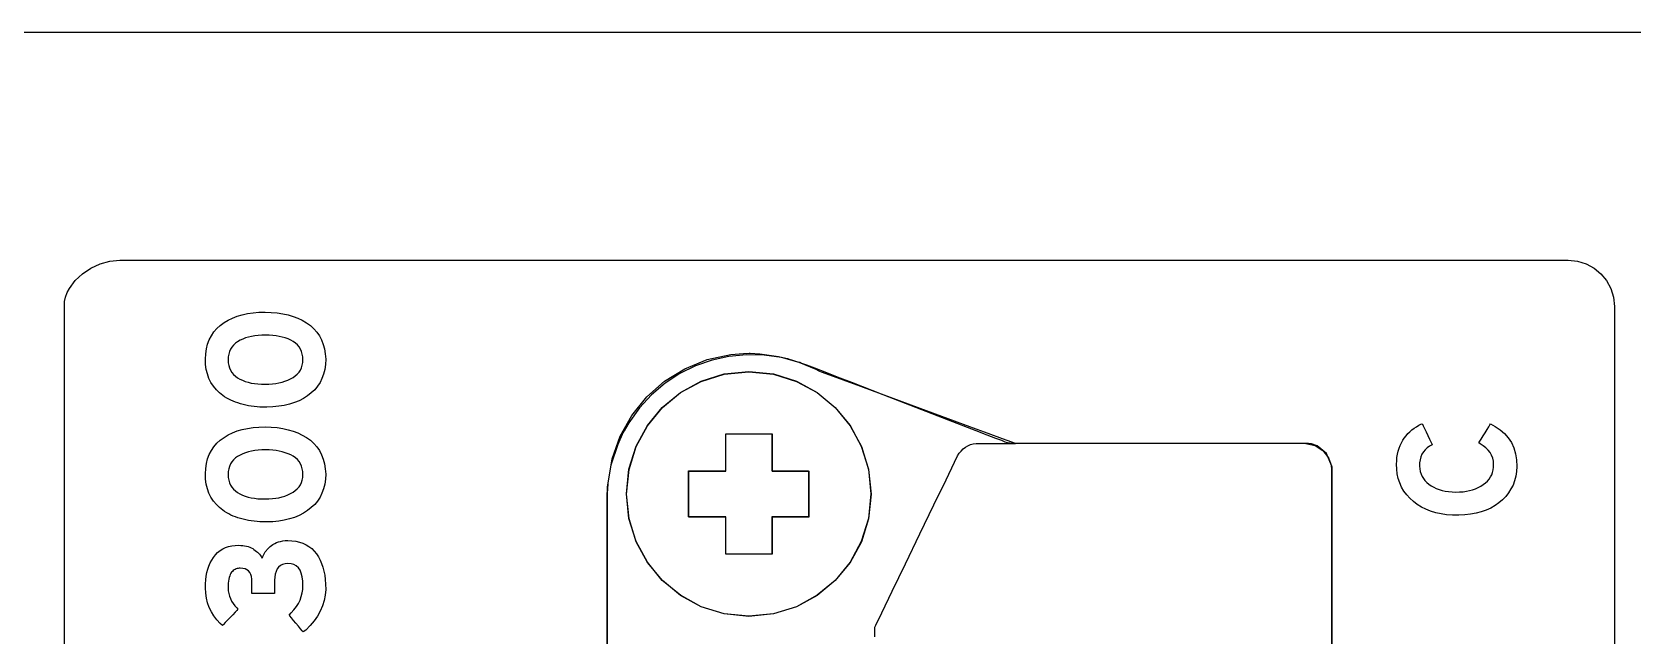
# Model space of a CAD drawing. Extents: x 1 to 47.7, y 0.2 to 35.
# Drawn here: x 36.263 to 37.999, y 18.856 to 19.51 of the extents above; entities that cross this region are included whole.
import ezdxf

# ---------------------------------------------------------------- set-up
doc = ezdxf.new("R2010")
doc.units = 0
doc.header["$MEASUREMENT"] = 0
for name, color, linetype in [('7_1__EMPTY_IO_BOARD_POSITI', 7, 'CONTINUOUS'), ('7_2___8__INDEPENDENT_INPUT', 7, 'CONTINUOUS'), ('7_3___8__OPTOISO_INDEPENDE', 7, 'CONTINUOUS'), ('7_4___24__OPTOISO_INDEPEND', 7, 'CONTINUOUS'), ('7_5___8__INDEPENDENT_INPUT', 7, 'CONTINUOUS'), ('7_6____8__INDEPENDENT_INPU', 7, 'CONTINUOUS'), ('7_7____8__OPTOISO_INDEPEND', 7, 'CONTINUOUS'), ('7_8____8__OPTOISO_INDEPEND', 7, 'CONTINUOUS'), ('8_0_____DWG', 7, 'CONTINUOUS')]:
    doc.layers.add(name, color=color, linetype=linetype)

msp = doc.modelspace()

# ---------------------------------------------------------------- linework, layer by layer
at = {"layer": '7_1__EMPTY_IO_BOARD_POSITI'}
for points in [[(36.8873, 18.8356), (36.8873, 18.8671), (36.8873, 18.902), (36.8873, 18.9368), (36.8873, 18.9683), (36.8873, 18.9817), (36.8873, 18.993), (36.8873, 19.0018), (36.8873, 19.0075), (36.8873, 19.0099), (36.8873, 19.0114), (36.8874, 19.0149), (36.8878, 19.0217), (36.8922, 19.048), (36.9009, 19.0726), (36.9136, 19.0951), (36.9297, 19.1151), (36.949, 19.1321), (36.9709, 19.1457), (36.995, 19.1556), (37.0209, 19.1612), (37.0344, 19.1623), (37.0405, 19.1624), (37.0418, 19.1624), (37.0522, 19.162), (37.0725, 19.159), (37.0822, 19.1566), (37.0863, 19.1553), (37.0867, 19.1552), (37.0918, 19.1537), (37.0955, 19.1527), (37.0955, 19.1527), (37.0974, 19.1519), (37.1029, 19.1498), (37.1114, 19.1465), (37.1227, 19.1422), (37.1361, 19.1369), (37.1514, 19.131), (37.1856, 19.1178), (37.2565, 19.0904), (37.2863, 19.0789), (37.2982, 19.0743), (37.3076, 19.0707), (37.314, 19.0682), (37.3169, 19.067), (37.3172, 19.067), (37.3179, 19.0667), (37.3201, 19.066), (37.3261, 19.0651), (37.3279, 19.065), (37.3279, 19.065), (37.3299, 19.065), (37.337, 19.065), (37.3485, 19.065), (37.364, 19.065), (37.3827, 19.065), (37.404, 19.065), (37.4274, 19.065), (37.5288, 19.065), (37.5756, 19.065), (37.5959, 19.065), (37.6133, 19.065), (37.6272, 19.065), (37.6369, 19.065), (37.6418, 19.065), (37.6439, 19.0649), (37.654, 19.0626), (37.6625, 19.0571), (37.6687, 19.0492), (37.672, 19.0395), (37.6723, 19.0369), (37.6723, 19.0355), (37.6723, 19.0349), (37.6723, 19.0313), (37.6723, 19.0224), (37.6723, 19.0081), (37.6723, 18.9887), (37.6723, 18.9644), (37.6723, 18.9353), (37.6723, 18.9015), (37.6723, 18.8632), (37.6723, 18.8205)], [(37.0155, 18.985), (36.9752, 18.985), (36.9752, 19.0349), (37.0155, 19.0349), (37.0155, 19.0751), (37.0655, 19.0751), (37.0655, 19.0349), (37.1054, 19.0349), (37.1054, 18.985), (37.0655, 18.985), (37.0655, 18.9448), (37.0155, 18.9448), (37.0155, 18.985)]]:
    msp.add_lwpolyline(points, dxfattribs=at)
msp.add_lwpolyline([(37.0403, 19.1424), (37.067, 19.1397), (37.0919, 19.132), (37.1144, 19.1198), (37.134, 19.1036), (37.1502, 19.084), (37.1624, 19.0615), (37.1701, 19.0367), (37.1728, 19.01), (37.1701, 18.9833), (37.1624, 18.9584), (37.1502, 18.9359), (37.134, 18.9163), (37.1144, 18.9001), (37.0919, 18.8879), (37.067, 18.8802), (37.0403, 18.8775), (37.0136, 18.8802), (36.9888, 18.8879), (36.9662, 18.9001), (36.9466, 18.9163), (36.9305, 18.9359), (36.9183, 18.9584), (36.9105, 18.9833), (36.9078, 19.01), (36.9105, 19.0367), (36.9183, 19.0615), (36.9305, 19.084), (36.9466, 19.1036), (36.9662, 19.1198), (36.9888, 19.132), (37.0136, 19.1397)], close=True, dxfattribs=at)
at = {"layer": '7_2___8__INDEPENDENT_INPUT'}
for points in [[(37.6723, 18.8395), (37.6723, 18.869), (37.6723, 18.8963), (37.6723, 18.9214), (37.6723, 18.944), (37.6723, 18.9643), (37.6723, 18.9822), (37.6723, 18.9975), (37.6723, 19.0103), (37.6723, 19.0205), (37.6723, 19.028), (37.6723, 19.0327), (37.6723, 19.0352), (37.6722, 19.0371), (37.6717, 19.0408), (37.6663, 19.0539), (37.6563, 19.0624), (37.6501, 19.0644), (37.6468, 19.0648), (37.6426, 19.0648), (37.637, 19.0648), (37.6291, 19.0648), (37.6073, 19.0648), (37.5789, 19.0648), (37.5459, 19.0648), (37.4728, 19.0648), (37.4365, 19.0648), (37.4027, 19.0648), (37.3733, 19.0648), (37.35, 19.0648), (37.3413, 19.0648), (37.3347, 19.0648), (37.3306, 19.0648), (37.3292, 19.0648), (37.3283, 19.0651), (37.3255, 19.0661), (37.3153, 19.0699), (37.2997, 19.0756), (37.2799, 19.0829), (37.2329, 19.1002), (37.184, 19.1182), (37.1618, 19.1263), (37.1428, 19.1333), (37.1281, 19.1387), (37.1191, 19.142), (37.1171, 19.1428), (37.1167, 19.1429), (37.1131, 19.1448), (37.0947, 19.1525), (37.0758, 19.1577), (37.0568, 19.1605), (37.0377, 19.1609), (37.0188, 19.1591), (37.0004, 19.155), (36.9825, 19.1487), (36.9656, 19.1404), (36.9496, 19.13), (36.9349, 19.1176), (36.9217, 19.1034), (36.9102, 19.0873), (36.9051, 19.0786), (36.9038, 19.076), (36.9031, 19.0746), (36.8982, 19.0638), (36.8908, 19.0413), (36.8869, 19.0179), (36.8863, 19.006), (36.8863, 19.0021), (36.8863, 18.9938), (36.8863, 18.9794), (36.8863, 18.9599), (36.8863, 18.9369), (36.8863, 18.9115), (36.8863, 18.859), (36.8863, 18.8344)], [(37.0152, 18.9852), (36.9749, 18.9852), (36.9749, 19.0352), (37.0152, 19.0352), (37.0152, 19.0753), (37.0652, 19.0753), (37.0652, 19.0352), (37.1051, 19.0352), (37.1051, 18.9852), (37.0652, 18.9852), (37.0652, 18.9451), (37.0152, 18.9451), (37.0152, 18.9852)], [(37.177, 18.8555), (37.177, 18.8573), (37.177, 18.8594), (37.177, 18.8615), (37.177, 18.8635), (37.177, 18.8651), (37.177, 18.866), (37.1779, 18.8679), (37.1844, 18.8814), (37.1957, 18.9048), (37.21, 18.9345), (37.2257, 18.9669), (37.2409, 18.9985), (37.254, 19.0255), (37.2631, 19.0444), (37.2665, 19.0515), (37.2683, 19.0542), (37.2703, 19.0566), (37.2726, 19.0588), (37.2751, 19.0607), (37.2777, 19.0623), (37.2806, 19.0635), (37.2835, 19.0643), (37.2866, 19.0647), (37.2886, 19.0648), (37.2916, 19.0648), (37.2968, 19.0648), (37.3033, 19.0648), (37.3105, 19.0648), (37.3175, 19.0648), (37.3235, 19.0648), (37.3277, 19.0648), (37.3292, 19.0648)], [(37.6723, 18.8661), (37.6723, 18.8656), (37.6723, 18.8644), (37.6723, 18.8626), (37.6723, 18.8605), (37.6723, 18.8583), (37.6723, 18.8563)]]:
    msp.add_lwpolyline(points, dxfattribs=at)
msp.add_lwpolyline([(37.0402, 19.1427), (37.0669, 19.14), (37.0918, 19.1322), (37.1143, 19.12), (37.1339, 19.1039), (37.15, 19.0843), (37.1622, 19.0618), (37.17, 19.0369), (37.1727, 19.0102), (37.17, 18.9835), (37.1622, 18.9586), (37.15, 18.9361), (37.1339, 18.9165), (37.1143, 18.9004), (37.0918, 18.8881), (37.0669, 18.8804), (37.0402, 18.8777), (37.0135, 18.8804), (36.9886, 18.8881), (36.9661, 18.9004), (36.9465, 18.9165), (36.9303, 18.9361), (36.9181, 18.9586), (36.9104, 18.9835), (36.9077, 19.0102), (36.9104, 19.0369), (36.9181, 19.0618), (36.9303, 19.0843), (36.9465, 19.1039), (36.9661, 19.12), (36.9886, 19.1322), (37.0135, 19.14)], close=True, dxfattribs=at)
at = {"layer": '7_3___8__OPTOISO_INDEPENDE'}
for points in [[(37.6723, 18.8395), (37.6723, 18.869), (37.6723, 18.8963), (37.6723, 18.9214), (37.6723, 18.944), (37.6723, 18.9643), (37.6723, 18.9822), (37.6723, 18.9975), (37.6723, 19.0103), (37.6723, 19.0205), (37.6723, 19.028), (37.6723, 19.0327), (37.6723, 19.0352), (37.6722, 19.0371), (37.6717, 19.0408), (37.6663, 19.0539), (37.6563, 19.0624), (37.6501, 19.0644), (37.6468, 19.0648), (37.6426, 19.0648), (37.637, 19.0648), (37.6291, 19.0648), (37.6073, 19.0648), (37.5789, 19.0648), (37.5459, 19.0648), (37.4728, 19.0648), (37.4365, 19.0648), (37.4027, 19.0648), (37.3733, 19.0648), (37.35, 19.0648), (37.3413, 19.0648), (37.3347, 19.0648), (37.3306, 19.0648), (37.3292, 19.0648), (37.3283, 19.0651), (37.3255, 19.0661), (37.3153, 19.0699), (37.2997, 19.0756), (37.2799, 19.0829), (37.2329, 19.1002), (37.184, 19.1182), (37.1618, 19.1263), (37.1428, 19.1333), (37.1281, 19.1387), (37.1191, 19.142), (37.1171, 19.1428), (37.1167, 19.1429), (37.1131, 19.1448), (37.0947, 19.1525), (37.0758, 19.1577), (37.0568, 19.1605), (37.0377, 19.1609), (37.0188, 19.1591), (37.0004, 19.155), (36.9825, 19.1487), (36.9656, 19.1404), (36.9496, 19.13), (36.9349, 19.1176), (36.9217, 19.1034), (36.9102, 19.0873), (36.9051, 19.0786), (36.9038, 19.076), (36.9031, 19.0746), (36.8982, 19.0638), (36.8908, 19.0413), (36.8869, 19.0179), (36.8863, 19.006), (36.8863, 19.0021), (36.8863, 18.9938), (36.8863, 18.9794), (36.8863, 18.9599), (36.8863, 18.9369), (36.8863, 18.9115), (36.8863, 18.859), (36.8863, 18.8344)], [(37.0152, 18.9852), (36.9749, 18.9852), (36.9749, 19.0352), (37.0152, 19.0352), (37.0152, 19.0753), (37.0652, 19.0753), (37.0652, 19.0352), (37.1051, 19.0352), (37.1051, 18.9852), (37.0652, 18.9852), (37.0652, 18.9451), (37.0152, 18.9451), (37.0152, 18.9852)], [(37.177, 18.8555), (37.177, 18.8573), (37.177, 18.8594), (37.177, 18.8615), (37.177, 18.8635), (37.177, 18.8651), (37.177, 18.866), (37.1779, 18.8679), (37.1844, 18.8814), (37.1957, 18.9048), (37.21, 18.9345), (37.2257, 18.9669), (37.2409, 18.9985), (37.254, 19.0255), (37.2631, 19.0444), (37.2665, 19.0515), (37.2683, 19.0542), (37.2703, 19.0566), (37.2726, 19.0588), (37.2751, 19.0607), (37.2777, 19.0623), (37.2806, 19.0635), (37.2835, 19.0643), (37.2866, 19.0647), (37.2886, 19.0648), (37.2916, 19.0648), (37.2968, 19.0648), (37.3033, 19.0648), (37.3105, 19.0648), (37.3175, 19.0648), (37.3235, 19.0648), (37.3277, 19.0648), (37.3292, 19.0648)], [(37.6723, 18.8661), (37.6723, 18.8656), (37.6723, 18.8644), (37.6723, 18.8626), (37.6723, 18.8605), (37.6723, 18.8583), (37.6723, 18.8563)]]:
    msp.add_lwpolyline(points, dxfattribs=at)
msp.add_lwpolyline([(37.0402, 19.1427), (37.0669, 19.14), (37.0918, 19.1322), (37.1143, 19.12), (37.1339, 19.1039), (37.15, 19.0843), (37.1622, 19.0618), (37.17, 19.0369), (37.1727, 19.0102), (37.17, 18.9835), (37.1622, 18.9586), (37.15, 18.9361), (37.1339, 18.9165), (37.1143, 18.9004), (37.0918, 18.8881), (37.0669, 18.8804), (37.0402, 18.8777), (37.0135, 18.8804), (36.9886, 18.8881), (36.9661, 18.9004), (36.9465, 18.9165), (36.9303, 18.9361), (36.9181, 18.9586), (36.9104, 18.9835), (36.9077, 19.0102), (36.9104, 19.0369), (36.9181, 19.0618), (36.9303, 19.0843), (36.9465, 19.1039), (36.9661, 19.12), (36.9886, 19.1322), (37.0135, 19.14)], close=True, dxfattribs=at)
at = {"layer": '7_4___24__OPTOISO_INDEPEND'}
for points in [[(37.6723, 18.8395), (37.6723, 18.869), (37.6723, 18.8963), (37.6723, 18.9214), (37.6723, 18.944), (37.6723, 18.9643), (37.6723, 18.9822), (37.6723, 18.9975), (37.6723, 19.0103), (37.6723, 19.0205), (37.6723, 19.028), (37.6723, 19.0327), (37.6723, 19.0352), (37.6722, 19.0371), (37.6717, 19.0408), (37.6663, 19.0539), (37.6563, 19.0624), (37.6501, 19.0644), (37.6468, 19.0648), (37.6426, 19.0648), (37.637, 19.0648), (37.6291, 19.0648), (37.6073, 19.0648), (37.5789, 19.0648), (37.5459, 19.0648), (37.4728, 19.0648), (37.4365, 19.0648), (37.4027, 19.0648), (37.3733, 19.0648), (37.35, 19.0648), (37.3413, 19.0648), (37.3347, 19.0648), (37.3306, 19.0648), (37.3292, 19.0648), (37.3283, 19.0651), (37.3255, 19.0661), (37.3153, 19.0699), (37.2997, 19.0756), (37.2799, 19.0829), (37.2329, 19.1002), (37.184, 19.1182), (37.1618, 19.1263), (37.1428, 19.1333), (37.1281, 19.1387), (37.1191, 19.142), (37.1171, 19.1428), (37.1167, 19.1429), (37.1131, 19.1448), (37.0947, 19.1525), (37.0758, 19.1577), (37.0568, 19.1605), (37.0377, 19.1609), (37.0188, 19.1591), (37.0004, 19.155), (36.9825, 19.1487), (36.9656, 19.1404), (36.9496, 19.13), (36.9349, 19.1176), (36.9217, 19.1034), (36.9102, 19.0873), (36.9051, 19.0786), (36.9038, 19.076), (36.9031, 19.0746), (36.8982, 19.0638), (36.8908, 19.0413), (36.8869, 19.0179), (36.8863, 19.006), (36.8863, 19.0021), (36.8863, 18.9938), (36.8863, 18.9794), (36.8863, 18.9599), (36.8863, 18.9369), (36.8863, 18.9115), (36.8863, 18.859), (36.8863, 18.8344)], [(37.0152, 18.9852), (36.9749, 18.9852), (36.9749, 19.0352), (37.0152, 19.0352), (37.0152, 19.0753), (37.0652, 19.0753), (37.0652, 19.0352), (37.1051, 19.0352), (37.1051, 18.9852), (37.0652, 18.9852), (37.0652, 18.9451), (37.0152, 18.9451), (37.0152, 18.9852)], [(37.177, 18.8555), (37.177, 18.8573), (37.177, 18.8594), (37.177, 18.8615), (37.177, 18.8635), (37.177, 18.8651), (37.177, 18.866), (37.1779, 18.8679), (37.1844, 18.8814), (37.1957, 18.9048), (37.21, 18.9345), (37.2257, 18.9669), (37.2409, 18.9985), (37.254, 19.0255), (37.2631, 19.0444), (37.2665, 19.0515), (37.2683, 19.0542), (37.2703, 19.0566), (37.2726, 19.0588), (37.2751, 19.0607), (37.2777, 19.0623), (37.2806, 19.0635), (37.2835, 19.0643), (37.2866, 19.0647), (37.2886, 19.0648), (37.2916, 19.0648), (37.2968, 19.0648), (37.3033, 19.0648), (37.3105, 19.0648), (37.3175, 19.0648), (37.3235, 19.0648), (37.3277, 19.0648), (37.3292, 19.0648)], [(37.6723, 18.8661), (37.6723, 18.8656), (37.6723, 18.8644), (37.6723, 18.8626), (37.6723, 18.8605), (37.6723, 18.8583), (37.6723, 18.8563)]]:
    msp.add_lwpolyline(points, dxfattribs=at)
msp.add_lwpolyline([(37.0402, 19.1427), (37.0669, 19.14), (37.0918, 19.1322), (37.1143, 19.12), (37.1339, 19.1039), (37.15, 19.0843), (37.1622, 19.0618), (37.17, 19.0369), (37.1727, 19.0102), (37.17, 18.9835), (37.1622, 18.9586), (37.15, 18.9361), (37.1339, 18.9165), (37.1143, 18.9004), (37.0918, 18.8881), (37.0669, 18.8804), (37.0402, 18.8777), (37.0135, 18.8804), (36.9886, 18.8881), (36.9661, 18.9004), (36.9465, 18.9165), (36.9303, 18.9361), (36.9181, 18.9586), (36.9104, 18.9835), (36.9077, 19.0102), (36.9104, 19.0369), (36.9181, 19.0618), (36.9303, 19.0843), (36.9465, 19.1039), (36.9661, 19.12), (36.9886, 19.1322), (37.0135, 19.14)], close=True, dxfattribs=at)
at = {"layer": '7_5___8__INDEPENDENT_INPUT'}
for points in [[(37.6723, 18.8395), (37.6723, 18.869), (37.6723, 18.8963), (37.6723, 18.9214), (37.6723, 18.944), (37.6723, 18.9643), (37.6723, 18.9822), (37.6723, 18.9975), (37.6723, 19.0103), (37.6723, 19.0205), (37.6723, 19.028), (37.6723, 19.0327), (37.6723, 19.0352), (37.6722, 19.0371), (37.6717, 19.0408), (37.6663, 19.0539), (37.6563, 19.0624), (37.6501, 19.0644), (37.6468, 19.0648), (37.6426, 19.0648), (37.637, 19.0648), (37.6291, 19.0648), (37.6073, 19.0648), (37.5789, 19.0648), (37.5459, 19.0648), (37.4728, 19.0648), (37.4365, 19.0648), (37.4027, 19.0648), (37.3733, 19.0648), (37.35, 19.0648), (37.3413, 19.0648), (37.3347, 19.0648), (37.3306, 19.0648), (37.3292, 19.0648), (37.3283, 19.0651), (37.3255, 19.0661), (37.3153, 19.0699), (37.2997, 19.0756), (37.2799, 19.0829), (37.2329, 19.1002), (37.184, 19.1182), (37.1618, 19.1263), (37.1428, 19.1333), (37.1281, 19.1387), (37.1191, 19.142), (37.1171, 19.1428), (37.1167, 19.1429), (37.1131, 19.1448), (37.0947, 19.1525), (37.0758, 19.1577), (37.0568, 19.1605), (37.0377, 19.1609), (37.0188, 19.1591), (37.0004, 19.155), (36.9825, 19.1487), (36.9656, 19.1404), (36.9496, 19.13), (36.9349, 19.1176), (36.9217, 19.1034), (36.9102, 19.0873), (36.9051, 19.0786), (36.9038, 19.076), (36.9031, 19.0746), (36.8982, 19.0638), (36.8908, 19.0413), (36.8869, 19.0179), (36.8863, 19.006), (36.8863, 19.0021), (36.8863, 18.9938), (36.8863, 18.9794), (36.8863, 18.9599), (36.8863, 18.9369), (36.8863, 18.9115), (36.8863, 18.859), (36.8863, 18.8344)], [(37.0152, 18.9852), (36.9749, 18.9852), (36.9749, 19.0352), (37.0152, 19.0352), (37.0152, 19.0753), (37.0652, 19.0753), (37.0652, 19.0352), (37.1051, 19.0352), (37.1051, 18.9852), (37.0652, 18.9852), (37.0652, 18.9451), (37.0152, 18.9451), (37.0152, 18.9852)], [(37.177, 18.8555), (37.177, 18.8573), (37.177, 18.8594), (37.177, 18.8615), (37.177, 18.8635), (37.177, 18.8651), (37.177, 18.866), (37.1779, 18.8679), (37.1844, 18.8814), (37.1957, 18.9048), (37.21, 18.9345), (37.2257, 18.9669), (37.2409, 18.9985), (37.254, 19.0255), (37.2631, 19.0444), (37.2665, 19.0515), (37.2683, 19.0542), (37.2703, 19.0566), (37.2726, 19.0588), (37.2751, 19.0607), (37.2777, 19.0623), (37.2806, 19.0635), (37.2835, 19.0643), (37.2866, 19.0647), (37.2886, 19.0648), (37.2916, 19.0648), (37.2968, 19.0648), (37.3033, 19.0648), (37.3105, 19.0648), (37.3175, 19.0648), (37.3235, 19.0648), (37.3277, 19.0648), (37.3292, 19.0648)], [(37.6723, 18.8661), (37.6723, 18.8656), (37.6723, 18.8644), (37.6723, 18.8626), (37.6723, 18.8605), (37.6723, 18.8583), (37.6723, 18.8563)]]:
    msp.add_lwpolyline(points, dxfattribs=at)
msp.add_lwpolyline([(37.0402, 19.1427), (37.0669, 19.14), (37.0918, 19.1322), (37.1143, 19.12), (37.1339, 19.1039), (37.15, 19.0843), (37.1622, 19.0618), (37.17, 19.0369), (37.1727, 19.0102), (37.17, 18.9835), (37.1622, 18.9586), (37.15, 18.9361), (37.1339, 18.9165), (37.1143, 18.9004), (37.0918, 18.8881), (37.0669, 18.8804), (37.0402, 18.8777), (37.0135, 18.8804), (36.9886, 18.8881), (36.9661, 18.9004), (36.9465, 18.9165), (36.9303, 18.9361), (36.9181, 18.9586), (36.9104, 18.9835), (36.9077, 19.0102), (36.9104, 19.0369), (36.9181, 19.0618), (36.9303, 19.0843), (36.9465, 19.1039), (36.9661, 19.12), (36.9886, 19.1322), (37.0135, 19.14)], close=True, dxfattribs=at)
at = {"layer": '7_6____8__INDEPENDENT_INPU'}
for points in [[(37.6723, 18.8395), (37.6723, 18.869), (37.6723, 18.8963), (37.6723, 18.9214), (37.6723, 18.944), (37.6723, 18.9643), (37.6723, 18.9822), (37.6723, 18.9975), (37.6723, 19.0103), (37.6723, 19.0205), (37.6723, 19.028), (37.6723, 19.0327), (37.6723, 19.0352), (37.6722, 19.0371), (37.6717, 19.0408), (37.6663, 19.0539), (37.6563, 19.0624), (37.6501, 19.0644), (37.6468, 19.0648), (37.6426, 19.0648), (37.637, 19.0648), (37.6291, 19.0648), (37.6073, 19.0648), (37.5789, 19.0648), (37.5459, 19.0648), (37.4728, 19.0648), (37.4365, 19.0648), (37.4027, 19.0648), (37.3733, 19.0648), (37.35, 19.0648), (37.3413, 19.0648), (37.3347, 19.0648), (37.3306, 19.0648), (37.3292, 19.0648), (37.3283, 19.0651), (37.3255, 19.0661), (37.3153, 19.0699), (37.2997, 19.0756), (37.2799, 19.0829), (37.2329, 19.1002), (37.184, 19.1182), (37.1618, 19.1263), (37.1428, 19.1333), (37.1281, 19.1387), (37.1191, 19.142), (37.1171, 19.1428), (37.1167, 19.1429), (37.1131, 19.1448), (37.0947, 19.1525), (37.0758, 19.1577), (37.0568, 19.1605), (37.0377, 19.1609), (37.0188, 19.1591), (37.0004, 19.155), (36.9825, 19.1487), (36.9656, 19.1404), (36.9496, 19.13), (36.9349, 19.1176), (36.9217, 19.1034), (36.9102, 19.0873), (36.9051, 19.0786), (36.9038, 19.076), (36.9031, 19.0746), (36.8982, 19.0638), (36.8908, 19.0413), (36.8869, 19.0179), (36.8863, 19.006), (36.8863, 19.0021), (36.8863, 18.9938), (36.8863, 18.9794), (36.8863, 18.9599), (36.8863, 18.9369), (36.8863, 18.9115), (36.8863, 18.859), (36.8863, 18.8344)], [(37.0152, 18.9852), (36.9749, 18.9852), (36.9749, 19.0352), (37.0152, 19.0352), (37.0152, 19.0753), (37.0652, 19.0753), (37.0652, 19.0352), (37.1051, 19.0352), (37.1051, 18.9852), (37.0652, 18.9852), (37.0652, 18.9451), (37.0152, 18.9451), (37.0152, 18.9852)], [(37.177, 18.8555), (37.177, 18.8573), (37.177, 18.8594), (37.177, 18.8615), (37.177, 18.8635), (37.177, 18.8651), (37.177, 18.866), (37.1779, 18.8679), (37.1844, 18.8814), (37.1957, 18.9048), (37.21, 18.9345), (37.2257, 18.9669), (37.2409, 18.9985), (37.254, 19.0255), (37.2631, 19.0444), (37.2665, 19.0515), (37.2683, 19.0542), (37.2703, 19.0566), (37.2726, 19.0588), (37.2751, 19.0607), (37.2777, 19.0623), (37.2806, 19.0635), (37.2835, 19.0643), (37.2866, 19.0647), (37.2886, 19.0648), (37.2916, 19.0648), (37.2968, 19.0648), (37.3033, 19.0648), (37.3105, 19.0648), (37.3175, 19.0648), (37.3235, 19.0648), (37.3277, 19.0648), (37.3292, 19.0648)], [(37.6723, 18.8661), (37.6723, 18.8656), (37.6723, 18.8644), (37.6723, 18.8626), (37.6723, 18.8605), (37.6723, 18.8583), (37.6723, 18.8563)]]:
    msp.add_lwpolyline(points, dxfattribs=at)
msp.add_lwpolyline([(37.0402, 19.1427), (37.0669, 19.14), (37.0918, 19.1322), (37.1143, 19.12), (37.1339, 19.1039), (37.15, 19.0843), (37.1622, 19.0618), (37.17, 19.0369), (37.1727, 19.0102), (37.17, 18.9835), (37.1622, 18.9586), (37.15, 18.9361), (37.1339, 18.9165), (37.1143, 18.9004), (37.0918, 18.8881), (37.0669, 18.8804), (37.0402, 18.8777), (37.0135, 18.8804), (36.9886, 18.8881), (36.9661, 18.9004), (36.9465, 18.9165), (36.9303, 18.9361), (36.9181, 18.9586), (36.9104, 18.9835), (36.9077, 19.0102), (36.9104, 19.0369), (36.9181, 19.0618), (36.9303, 19.0843), (36.9465, 19.1039), (36.9661, 19.12), (36.9886, 19.1322), (37.0135, 19.14)], close=True, dxfattribs=at)
at = {"layer": '7_7____8__OPTOISO_INDEPEND'}
for points in [[(37.6723, 18.8395), (37.6723, 18.869), (37.6723, 18.8963), (37.6723, 18.9214), (37.6723, 18.944), (37.6723, 18.9643), (37.6723, 18.9822), (37.6723, 18.9975), (37.6723, 19.0103), (37.6723, 19.0205), (37.6723, 19.028), (37.6723, 19.0327), (37.6723, 19.0352), (37.6722, 19.0371), (37.6717, 19.0408), (37.6663, 19.0539), (37.6563, 19.0624), (37.6501, 19.0644), (37.6468, 19.0648), (37.6426, 19.0648), (37.637, 19.0648), (37.6291, 19.0648), (37.6073, 19.0648), (37.5789, 19.0648), (37.5459, 19.0648), (37.4728, 19.0648), (37.4365, 19.0648), (37.4027, 19.0648), (37.3733, 19.0648), (37.35, 19.0648), (37.3413, 19.0648), (37.3347, 19.0648), (37.3306, 19.0648), (37.3292, 19.0648), (37.3283, 19.0651), (37.3255, 19.0661), (37.3153, 19.0699), (37.2997, 19.0756), (37.2799, 19.0829), (37.2329, 19.1002), (37.184, 19.1182), (37.1618, 19.1263), (37.1428, 19.1333), (37.1281, 19.1387), (37.1191, 19.142), (37.1171, 19.1428), (37.1167, 19.1429), (37.1131, 19.1448), (37.0947, 19.1525), (37.0758, 19.1577), (37.0568, 19.1605), (37.0377, 19.1609), (37.0188, 19.1591), (37.0004, 19.155), (36.9825, 19.1487), (36.9656, 19.1404), (36.9496, 19.13), (36.9349, 19.1176), (36.9217, 19.1034), (36.9102, 19.0873), (36.9051, 19.0786), (36.9038, 19.076), (36.9031, 19.0746), (36.8982, 19.0638), (36.8908, 19.0413), (36.8869, 19.0179), (36.8863, 19.006), (36.8863, 19.0021), (36.8863, 18.9938), (36.8863, 18.9794), (36.8863, 18.9599), (36.8863, 18.9369), (36.8863, 18.9115), (36.8863, 18.859), (36.8863, 18.8344)], [(37.0152, 18.9852), (36.9749, 18.9852), (36.9749, 19.0352), (37.0152, 19.0352), (37.0152, 19.0753), (37.0652, 19.0753), (37.0652, 19.0352), (37.1051, 19.0352), (37.1051, 18.9852), (37.0652, 18.9852), (37.0652, 18.9451), (37.0152, 18.9451), (37.0152, 18.9852)], [(37.177, 18.8555), (37.177, 18.8573), (37.177, 18.8594), (37.177, 18.8615), (37.177, 18.8635), (37.177, 18.8651), (37.177, 18.866), (37.1779, 18.8679), (37.1844, 18.8814), (37.1957, 18.9048), (37.21, 18.9345), (37.2257, 18.9669), (37.2409, 18.9985), (37.254, 19.0255), (37.2631, 19.0444), (37.2665, 19.0515), (37.2683, 19.0542), (37.2703, 19.0566), (37.2726, 19.0588), (37.2751, 19.0607), (37.2777, 19.0623), (37.2806, 19.0635), (37.2835, 19.0643), (37.2866, 19.0647), (37.2886, 19.0648), (37.2916, 19.0648), (37.2968, 19.0648), (37.3033, 19.0648), (37.3105, 19.0648), (37.3175, 19.0648), (37.3235, 19.0648), (37.3277, 19.0648), (37.3292, 19.0648)], [(37.6723, 18.8661), (37.6723, 18.8656), (37.6723, 18.8644), (37.6723, 18.8626), (37.6723, 18.8605), (37.6723, 18.8583), (37.6723, 18.8563)]]:
    msp.add_lwpolyline(points, dxfattribs=at)
msp.add_lwpolyline([(37.0402, 19.1427), (37.0669, 19.14), (37.0918, 19.1322), (37.1143, 19.12), (37.1339, 19.1039), (37.15, 19.0843), (37.1622, 19.0618), (37.17, 19.0369), (37.1727, 19.0102), (37.17, 18.9835), (37.1622, 18.9586), (37.15, 18.9361), (37.1339, 18.9165), (37.1143, 18.9004), (37.0918, 18.8881), (37.0669, 18.8804), (37.0402, 18.8777), (37.0135, 18.8804), (36.9886, 18.8881), (36.9661, 18.9004), (36.9465, 18.9165), (36.9303, 18.9361), (36.9181, 18.9586), (36.9104, 18.9835), (36.9077, 19.0102), (36.9104, 19.0369), (36.9181, 19.0618), (36.9303, 19.0843), (36.9465, 19.1039), (36.9661, 19.12), (36.9886, 19.1322), (37.0135, 19.14)], close=True, dxfattribs=at)
at = {"layer": '7_8____8__OPTOISO_INDEPEND'}
for points in [[(37.6723, 18.8395), (37.6723, 18.869), (37.6723, 18.8963), (37.6723, 18.9214), (37.6723, 18.944), (37.6723, 18.9643), (37.6723, 18.9822), (37.6723, 18.9975), (37.6723, 19.0103), (37.6723, 19.0205), (37.6723, 19.028), (37.6723, 19.0327), (37.6723, 19.0352), (37.6722, 19.0371), (37.6717, 19.0408), (37.6663, 19.0539), (37.6563, 19.0624), (37.6501, 19.0644), (37.6468, 19.0648), (37.6426, 19.0648), (37.637, 19.0648), (37.6291, 19.0648), (37.6073, 19.0648), (37.5789, 19.0648), (37.5459, 19.0648), (37.4728, 19.0648), (37.4365, 19.0648), (37.4027, 19.0648), (37.3733, 19.0648), (37.35, 19.0648), (37.3413, 19.0648), (37.3347, 19.0648), (37.3306, 19.0648), (37.3292, 19.0648), (37.3283, 19.0651), (37.3255, 19.0661), (37.3153, 19.0699), (37.2997, 19.0756), (37.2799, 19.0829), (37.2329, 19.1002), (37.184, 19.1182), (37.1618, 19.1263), (37.1428, 19.1333), (37.1281, 19.1387), (37.1191, 19.142), (37.1171, 19.1428), (37.1167, 19.1429), (37.1131, 19.1448), (37.0947, 19.1525), (37.0758, 19.1577), (37.0568, 19.1605), (37.0377, 19.1609), (37.0188, 19.1591), (37.0004, 19.155), (36.9825, 19.1487), (36.9656, 19.1404), (36.9496, 19.13), (36.9349, 19.1176), (36.9217, 19.1034), (36.9102, 19.0873), (36.9051, 19.0786), (36.9038, 19.076), (36.9031, 19.0746), (36.8982, 19.0638), (36.8908, 19.0413), (36.8869, 19.0179), (36.8863, 19.006), (36.8863, 19.0021), (36.8863, 18.9938), (36.8863, 18.9794), (36.8863, 18.9599), (36.8863, 18.9369), (36.8863, 18.9115), (36.8863, 18.859), (36.8863, 18.8344)], [(37.0152, 18.9852), (36.9749, 18.9852), (36.9749, 19.0352), (37.0152, 19.0352), (37.0152, 19.0753), (37.0652, 19.0753), (37.0652, 19.0352), (37.1051, 19.0352), (37.1051, 18.9852), (37.0652, 18.9852), (37.0652, 18.9451), (37.0152, 18.9451), (37.0152, 18.9852)], [(37.177, 18.8555), (37.177, 18.8573), (37.177, 18.8594), (37.177, 18.8615), (37.177, 18.8635), (37.177, 18.8651), (37.177, 18.866), (37.1779, 18.8679), (37.1844, 18.8814), (37.1957, 18.9048), (37.21, 18.9345), (37.2257, 18.9669), (37.2409, 18.9985), (37.254, 19.0255), (37.2631, 19.0444), (37.2665, 19.0515), (37.2683, 19.0542), (37.2703, 19.0566), (37.2726, 19.0588), (37.2751, 19.0607), (37.2777, 19.0623), (37.2806, 19.0635), (37.2835, 19.0643), (37.2866, 19.0647), (37.2886, 19.0648), (37.2916, 19.0648), (37.2968, 19.0648), (37.3033, 19.0648), (37.3105, 19.0648), (37.3175, 19.0648), (37.3235, 19.0648), (37.3277, 19.0648), (37.3292, 19.0648)], [(37.6723, 18.8661), (37.6723, 18.8656), (37.6723, 18.8644), (37.6723, 18.8626), (37.6723, 18.8605), (37.6723, 18.8583), (37.6723, 18.8563)]]:
    msp.add_lwpolyline(points, dxfattribs=at)
msp.add_lwpolyline([(37.0402, 19.1427), (37.0669, 19.14), (37.0918, 19.1322), (37.1143, 19.12), (37.1339, 19.1039), (37.15, 19.0843), (37.1622, 19.0618), (37.17, 19.0369), (37.1727, 19.0102), (37.17, 18.9835), (37.1622, 18.9586), (37.15, 18.9361), (37.1339, 18.9165), (37.1143, 18.9004), (37.0918, 18.8881), (37.0669, 18.8804), (37.0402, 18.8777), (37.0135, 18.8804), (36.9886, 18.8881), (36.9661, 18.9004), (36.9465, 18.9165), (36.9303, 18.9361), (36.9181, 18.9586), (36.9104, 18.9835), (36.9077, 19.0102), (36.9104, 19.0369), (36.9181, 19.0618), (36.9303, 19.0843), (36.9465, 19.1039), (36.9661, 19.12), (36.9886, 19.1322), (37.0135, 19.14)], close=True, dxfattribs=at)
at = {"layer": '8_0_____DWG'}
for points in [[(36.008, 19.5102), (36.3966, 19.5102), (36.5899, 19.5102), (36.7821, 19.5102), (36.9727, 19.5102), (37.1615, 19.5102), (37.2551, 19.5102), (37.348, 19.5102), (37.4403, 19.5102), (37.5318, 19.5102), (37.6226, 19.5102), (37.7126, 19.5102), (37.8018, 19.5102), (37.89, 19.5102), (37.9773, 19.5102), (38.0636, 19.5102)], [(36.2985, 18.834), (36.2985, 18.8653), (36.2985, 18.8953), (36.2985, 18.9241), (36.2985, 18.9516), (36.2985, 18.9777), (36.2985, 19.0026), (36.2985, 19.0261), (36.2985, 19.0484), (36.2985, 19.0692), (36.2985, 19.0887), (36.2985, 19.1069), (36.2985, 19.1236), (36.2985, 19.139), (36.2985, 19.1529), (36.2985, 19.1655), (36.2985, 19.1766), (36.2985, 19.1862), (36.2985, 19.1944), (36.2985, 19.2012), (36.2985, 19.2064), (36.2985, 19.2102), (36.2985, 19.2125), (36.2985, 19.2132), (36.2988, 19.2184), (36.2999, 19.2233), (36.3016, 19.2281), (36.304, 19.2327), (36.3102, 19.2412), (36.3181, 19.2486), (36.3273, 19.2547), (36.3374, 19.2593), (36.3479, 19.2622), (36.3585, 19.2632), (36.3587, 19.2632), (36.3596, 19.2632), (36.363, 19.2632), (36.3685, 19.2632), (36.3761, 19.2632), (36.3857, 19.2632), (36.3973, 19.2632), (36.4107, 19.2632), (36.4259, 19.2632), (36.4429, 19.2632), (36.4615, 19.2632), (36.4816, 19.2632), (36.5033, 19.2632), (36.5265, 19.2632), (36.551, 19.2632), (36.5768, 19.2632), (36.6038, 19.2632), (36.6319, 19.2632), (36.6612, 19.2632), (36.6914, 19.2632), (36.7226, 19.2632), (36.7546, 19.2632), (36.7875, 19.2632), (36.821, 19.2632), (36.8552, 19.2632), (36.9253, 19.2632), (36.997, 19.2632), (37.0699, 19.2632), (37.1434, 19.2632), (37.2169, 19.2632), (37.2899, 19.2632), (37.3616, 19.2632), (37.4317, 19.2632), (37.4659, 19.2632), (37.4994, 19.2632), (37.5323, 19.2632), (37.5643, 19.2632), (37.5955, 19.2632), (37.6257, 19.2632), (37.655, 19.2632), (37.6831, 19.2632), (37.7101, 19.2632), (37.7359, 19.2632), (37.7604, 19.2632), (37.7836, 19.2632), (37.8052, 19.2632), (37.8254, 19.2632), (37.844, 19.2632), (37.861, 19.2632), (37.8762, 19.2632), (37.8896, 19.2632), (37.9012, 19.2632), (37.9108, 19.2632), (37.9184, 19.2632), (37.9239, 19.2632), (37.9273, 19.2632), (37.9282, 19.2632), (37.9284, 19.2632), (37.9284, 19.2632), (37.9385, 19.2622), (37.9479, 19.2593), (37.9564, 19.2547), (37.9638, 19.2486), (37.9699, 19.2412), (37.9745, 19.2327), (37.9774, 19.2233), (37.9784, 19.2132), (37.9784, 19.2125), (37.9784, 19.2102), (37.9784, 19.2064), (37.9784, 19.2012), (37.9784, 19.1944), (37.9784, 19.1862), (37.9784, 19.1766), (37.9784, 19.1655), (37.9784, 19.1529), (37.9784, 19.139), (37.9784, 19.1236), (37.9784, 19.1069), (37.9784, 19.0887), (37.9784, 19.0692), (37.9784, 19.0484), (37.9784, 19.0261), (37.9784, 19.0026), (37.9784, 18.9777), (37.9784, 18.9516), (37.9784, 18.9241), (37.9784, 18.8953), (37.9784, 18.8653), (37.9784, 18.834)]]:
    msp.add_lwpolyline(points, dxfattribs=at)
for points in [[(36.5161, 19.207), (36.5228, 19.2067), (36.5292, 19.2061), (36.5353, 19.2052), (36.541, 19.204), (36.5465, 19.2023), (36.5516, 19.2004), (36.5564, 19.1981), (36.5609, 19.1954), (36.5651, 19.1924), (36.5689, 19.189), (36.5721, 19.1853), (36.5749, 19.1812), (36.5773, 19.1769), (36.5791, 19.1721), (36.5804, 19.1671), (36.5813, 19.1617), (36.5817, 19.156), (36.5815, 19.1503), (36.5807, 19.1449), (36.5795, 19.1398), (36.5777, 19.1351), (36.5756, 19.1307), (36.5729, 19.1267), (36.5698, 19.1229), (36.5661, 19.1195), (36.5621, 19.1164), (36.5576, 19.1136), (36.5529, 19.1111), (36.5478, 19.109), (36.5425, 19.1073), (36.5368, 19.106), (36.5308, 19.105), (36.5246, 19.1044), (36.518, 19.1041), (36.5139, 19.1041), (36.5105, 19.1042), (36.5073, 19.1045), (36.5041, 19.1048), (36.501, 19.1052), (36.498, 19.1057), (36.495, 19.1063), (36.4921, 19.107), (36.4893, 19.1078), (36.4866, 19.1086), (36.484, 19.1095), (36.4814, 19.1105), (36.479, 19.1116), (36.4766, 19.1127), (36.4744, 19.114), (36.4722, 19.1154), (36.4701, 19.1169), (36.4667, 19.1195), (36.4632, 19.123), (36.46, 19.1267), (36.4574, 19.1308), (36.4552, 19.1353), (36.4536, 19.14), (36.4523, 19.145), (36.4516, 19.1504), (36.4513, 19.1561), (36.4517, 19.1619), (36.4525, 19.1672), (36.4538, 19.1723), (36.4556, 19.177), (36.4578, 19.1814), (36.4605, 19.1855), (36.4637, 19.1892), (36.4674, 19.1926), (36.4716, 19.1956), (36.476, 19.1983), (36.4807, 19.2006), (36.4858, 19.2025), (36.4912, 19.2041), (36.497, 19.2054), (36.503, 19.2062), (36.5094, 19.2068)], [(36.5165, 19.1821), (36.5125, 19.182), (36.5086, 19.1818), (36.5049, 19.1813), (36.5014, 19.1807), (36.498, 19.1799), (36.4948, 19.179), (36.4918, 19.1778), (36.489, 19.1765), (36.4863, 19.175), (36.4839, 19.1733), (36.4819, 19.1713), (36.4801, 19.1692), (36.4787, 19.1668), (36.4775, 19.1643), (36.4767, 19.1615), (36.4762, 19.1585), (36.476, 19.1553), (36.4762, 19.1522), (36.4767, 19.1493), (36.4775, 19.1465), (36.4786, 19.144), (36.48, 19.1417), (36.4818, 19.1396), (36.4838, 19.1377), (36.4861, 19.136), (36.4888, 19.1345), (36.4916, 19.1332), (36.4946, 19.132), (36.4977, 19.131), (36.5011, 19.1302), (36.5046, 19.1296), (36.5082, 19.1292), (36.5121, 19.129), (36.5161, 19.1289), (36.5201, 19.129), (36.5239, 19.1293), (36.5276, 19.1297), (36.5311, 19.1304), (36.5344, 19.1312), (36.5376, 19.1322), (36.5407, 19.1333), (36.5436, 19.1347), (36.5463, 19.1362), (36.5488, 19.1379), (36.5509, 19.1398), (36.5528, 19.1419), (36.5543, 19.1442), (36.5555, 19.1467), (36.5563, 19.1494), (36.5568, 19.1523), (36.557, 19.1555), (36.5568, 19.1587), (36.5563, 19.1616), (36.5555, 19.1644), (36.5543, 19.167), (36.5528, 19.1693), (36.551, 19.1715), (36.5489, 19.1734), (36.5465, 19.1752), (36.5438, 19.1767), (36.5409, 19.1779), (36.5379, 19.179), (36.5347, 19.18), (36.5314, 19.1807), (36.5279, 19.1813), (36.5243, 19.1818), (36.5205, 19.182)], [(37.7809, 19.0634), (37.778, 19.0619), (37.7754, 19.0601), (37.7732, 19.058), (37.7713, 19.0557), (37.7698, 19.0531), (37.7686, 19.0502), (37.7678, 19.0471), (37.7673, 19.0437), (37.7672, 19.0402), (37.7675, 19.0372), (37.768, 19.0344), (37.7689, 19.0317), (37.77, 19.0292), (37.7714, 19.0269), (37.7731, 19.0247), (37.775, 19.0227), (37.7773, 19.0208), (37.7798, 19.019), (37.7825, 19.0175), (37.7853, 19.0161), (37.7884, 19.015), (37.7916, 19.014), (37.795, 19.0132), (37.7987, 19.0127), (37.8025, 19.0124), (37.8065, 19.0122), (37.8105, 19.0123), (37.8143, 19.0125), (37.8179, 19.013), (37.8213, 19.0137), (37.8246, 19.0146), (37.8277, 19.0157), (37.8307, 19.017), (37.8335, 19.0185), (37.8362, 19.0203), (37.8386, 19.0221), (37.8407, 19.024), (37.8426, 19.0262), (37.8442, 19.0285), (37.8454, 19.0309), (37.8464, 19.0335), (37.8471, 19.0363), (37.8475, 19.0392), (37.8475, 19.0424), (37.8472, 19.0458), (37.8465, 19.049), (37.8453, 19.052), (37.8437, 19.0549), (37.8416, 19.0575), (37.8392, 19.06), (37.8363, 19.0623), (37.8329, 19.0644), (37.8316, 19.0655), (37.8326, 19.0671), (37.8341, 19.0696), (37.8361, 19.0729), (37.8383, 19.0764), (37.8404, 19.0798), (37.8422, 19.0828), (37.8435, 19.0849), (37.844, 19.0859), (37.8493, 19.0832), (37.8547, 19.0797), (37.8594, 19.0756), (37.8634, 19.0709), (37.8667, 19.0657), (37.8692, 19.06), (37.8711, 19.0537), (37.8722, 19.0469), (37.8726, 19.0398), (37.8722, 19.0344), (37.8714, 19.0293), (37.8702, 19.0244), (37.8685, 19.0198), (37.8663, 19.0155), (37.8637, 19.0114), (37.8607, 19.0075), (37.8572, 19.0039), (37.8532, 19.0006), (37.849, 18.9975), (37.8443, 18.9949), (37.8394, 18.9926), (37.8341, 18.9908), (37.8285, 18.9893), (37.8225, 18.9881), (37.8163, 18.9874), (37.8096, 18.987), (37.8029, 18.9871), (37.7965, 18.9876), (37.7905, 18.9885), (37.7847, 18.9898), (37.7792, 18.9914), (37.7741, 18.9935), (37.7693, 18.9959), (37.7647, 18.9988), (37.7605, 19.002), (37.7567, 19.0055), (37.7533, 19.0093), (37.7503, 19.0133), (37.7478, 19.0175), (37.7458, 19.022), (37.7442, 19.0268), (37.7431, 19.0318), (37.7424, 19.037), (37.7422, 19.0422), (37.7424, 19.046), (37.7427, 19.0497), (37.7433, 19.0532), (37.7441, 19.0565), (37.745, 19.0597), (37.7462, 19.0627), (37.7475, 19.0656), (37.749, 19.0682), (37.7507, 19.0707), (37.7526, 19.0731), (37.7546, 19.0754), (37.7567, 19.0775), (37.759, 19.0794), (37.7613, 19.0813), (37.7639, 19.0829), (37.7665, 19.0845), (37.7693, 19.0859), (37.7703, 19.0858), (37.7712, 19.0839), (37.7726, 19.0809), (37.7743, 19.0773), (37.7762, 19.0734), (37.7779, 19.0696), (37.7795, 19.0665), (37.7805, 19.0643)], [(36.5161, 19.0827), (36.5228, 19.0825), (36.5292, 19.0819), (36.5353, 19.081), (36.541, 19.0797), (36.5465, 19.0781), (36.5516, 19.0762), (36.5564, 19.0739), (36.5609, 19.0712), (36.5651, 19.0682), (36.5689, 19.0648), (36.5721, 19.0611), (36.5749, 19.057), (36.5773, 19.0526), (36.5791, 19.0479), (36.5804, 19.0429), (36.5813, 19.0375), (36.5817, 19.0317), (36.5815, 19.026), (36.5807, 19.0207), (36.5795, 19.0156), (36.5777, 19.0109), (36.5756, 19.0065), (36.5729, 19.0024), (36.5698, 18.9987), (36.5661, 18.9953), (36.5621, 18.9922), (36.5576, 18.9894), (36.5529, 18.9869), (36.5478, 18.9848), (36.5425, 18.9831), (36.5368, 18.9818), (36.5308, 18.9808), (36.5246, 18.9801), (36.518, 18.9799), (36.5139, 18.9799), (36.5105, 18.98), (36.5073, 18.9802), (36.5041, 18.9805), (36.501, 18.981), (36.498, 18.9815), (36.495, 18.9821), (36.4921, 18.9828), (36.4893, 18.9835), (36.4866, 18.9843), (36.484, 18.9852), (36.4814, 18.9862), (36.479, 18.9873), (36.4766, 18.9885), (36.4744, 18.9898), (36.4722, 18.9912), (36.4701, 18.9927), (36.4667, 18.9953), (36.4632, 18.9988), (36.46, 19.0025), (36.4574, 19.0066), (36.4552, 19.011), (36.4536, 19.0158), (36.4523, 19.0208), (36.4516, 19.0262), (36.4513, 19.0319), (36.4517, 19.0376), (36.4525, 19.043), (36.4538, 19.0481), (36.4556, 19.0528), (36.4578, 19.0572), (36.4605, 19.0612), (36.4637, 19.065), (36.4674, 19.0684), (36.4716, 19.0714), (36.476, 19.074), (36.4807, 19.0764), (36.4858, 19.0783), (36.4912, 19.0799), (36.497, 19.0811), (36.503, 19.082), (36.5094, 19.0826)], [(36.5165, 19.0579), (36.5125, 19.0578), (36.5086, 19.0575), (36.5049, 19.0571), (36.5014, 19.0565), (36.498, 19.0557), (36.4948, 19.0547), (36.4918, 19.0536), (36.489, 19.0523), (36.4863, 19.0508), (36.4839, 19.0491), (36.4819, 19.0471), (36.4801, 19.045), (36.4787, 19.0426), (36.4775, 19.04), (36.4767, 19.0373), (36.4762, 19.0343), (36.476, 19.0311), (36.4762, 19.028), (36.4767, 19.025), (36.4775, 19.0223), (36.4786, 19.0198), (36.48, 19.0175), (36.4818, 19.0154), (36.4838, 19.0135), (36.4861, 19.0118), (36.4888, 19.0103), (36.4916, 19.0089), (36.4946, 19.0078), (36.4977, 19.0068), (36.5011, 19.006), (36.5046, 19.0054), (36.5082, 19.005), (36.5121, 19.0048), (36.5161, 19.0047), (36.5201, 19.0048), (36.5239, 19.0051), (36.5276, 19.0055), (36.5311, 19.0061), (36.5344, 19.007), (36.5376, 19.0079), (36.5407, 19.0091), (36.5436, 19.0105), (36.5463, 19.012), (36.5488, 19.0137), (36.5509, 19.0156), (36.5528, 19.0177), (36.5543, 19.02), (36.5555, 19.0225), (36.5563, 19.0252), (36.5568, 19.0281), (36.557, 19.0313), (36.5568, 19.0344), (36.5563, 19.0374), (36.5555, 19.0402), (36.5543, 19.0428), (36.5528, 19.0451), (36.551, 19.0473), (36.5489, 19.0492), (36.5465, 19.051), (36.5438, 19.0524), (36.5409, 19.0537), (36.5379, 19.0548), (36.5347, 19.0558), (36.5314, 19.0565), (36.5279, 19.0571), (36.5243, 19.0575), (36.5205, 19.0578)], [(36.5406, 18.9597), (36.5451, 18.9595), (36.5493, 18.959), (36.5533, 18.958), (36.557, 18.9568), (36.5604, 18.9552), (36.5636, 18.9533), (36.5666, 18.951), (36.5692, 18.9483), (36.5716, 18.9453), (36.5738, 18.9421), (36.5757, 18.9386), (36.5773, 18.9349), (36.5787, 18.9309), (36.5798, 18.9266), (36.5807, 18.9221), (36.5813, 18.9174), (36.5816, 18.9124), (36.5817, 18.9068), (36.5812, 18.9007), (36.5801, 18.8947), (36.5783, 18.8889), (36.5759, 18.8834), (36.5729, 18.8779), (36.5693, 18.8727), (36.565, 18.8677), (36.5601, 18.8628), (36.5574, 18.8607), (36.5563, 18.862), (36.5544, 18.8642), (36.5521, 18.8671), (36.5495, 18.8702), (36.5469, 18.8732), (36.5446, 18.876), (36.5429, 18.878), (36.5421, 18.879), (36.5443, 18.8814), (36.5473, 18.8847), (36.5499, 18.8882), (36.5521, 18.8917), (36.5539, 18.8953), (36.5553, 18.899), (36.5563, 18.9029), (36.5569, 18.9068), (36.5571, 18.9107), (36.5569, 18.9157), (36.5563, 18.9203), (36.5553, 18.9242), (36.5539, 18.9275), (36.5521, 18.9302), (36.5498, 18.9323), (36.5472, 18.9337), (36.5442, 18.9346), (36.5408, 18.9348), (36.5377, 18.9345), (36.535, 18.9338), (36.5327, 18.9326), (36.5307, 18.931), (36.5291, 18.9289), (36.5279, 18.9263), (36.527, 18.9233), (36.5265, 18.9199), (36.5264, 18.9168), (36.5264, 18.9161), (36.5264, 18.9145), (36.5264, 18.9125), (36.5264, 18.9101), (36.5264, 18.9076), (36.5264, 18.9054), (36.5264, 18.9036), (36.5264, 18.9025), (36.5263, 18.9023), (36.5248, 18.9023), (36.522, 18.9023), (36.5183, 18.9023), (36.5142, 18.9023), (36.5101, 18.9023), (36.5064, 18.9023), (36.5035, 18.9023), (36.502, 18.9023), (36.5018, 18.9025), (36.5018, 18.9034), (36.5018, 18.905), (36.5018, 18.907), (36.5018, 18.9092), (36.5018, 18.9114), (36.5018, 18.9133), (36.5018, 18.9147), (36.5018, 18.9154), (36.5017, 18.9178), (36.5013, 18.9206), (36.5005, 18.9231), (36.4995, 18.9251), (36.4981, 18.9268), (36.4963, 18.9281), (36.4943, 18.9291), (36.4919, 18.9296), (36.4891, 18.9298), (36.4879, 18.9297), (36.4867, 18.9296), (36.4857, 18.9293), (36.4846, 18.9289), (36.4836, 18.9284), (36.4826, 18.9278), (36.4816, 18.9271), (36.4807, 18.9263), (36.4798, 18.9253), (36.479, 18.9242), (36.4783, 18.9229), (36.4777, 18.9214), (36.4772, 18.9197), (36.4768, 18.9179), (36.4765, 18.9158), (36.4762, 18.9136), (36.4761, 18.9112), (36.476, 18.9085), (36.4762, 18.9054), (36.4767, 18.9024), (36.4775, 18.8996), (36.4785, 18.8968), (36.4798, 18.8941), (36.4814, 18.8915), (36.4832, 18.8891), (36.4853, 18.8867), (36.4865, 18.8853), (36.4855, 18.8841), (36.4835, 18.8821), (36.481, 18.8794), (36.4782, 18.8764), (36.4754, 18.8734), (36.4729, 18.8708), (36.471, 18.8688), (36.47, 18.8677), (36.4674, 18.8698), (36.4637, 18.8738), (36.4605, 18.878), (36.4578, 18.8824), (36.4556, 18.8871), (36.4538, 18.8921), (36.4525, 18.8973), (36.4517, 18.9027), (36.4513, 18.9084), (36.4514, 18.913), (36.4517, 18.9172), (36.4522, 18.9212), (36.453, 18.925), (36.4539, 18.9286), (36.4551, 18.9321), (36.4565, 18.9354), (36.4582, 18.9386), (36.4601, 18.9415), (36.4622, 18.9443), (36.4646, 18.9467), (36.4672, 18.9488), (36.4701, 18.9506), (36.4731, 18.9521), (36.4764, 18.9532), (36.4799, 18.954), (36.4836, 18.9545), (36.4874, 18.9546), (36.4896, 18.9545), (36.4918, 18.9543), (36.4939, 18.954), (36.4958, 18.9536), (36.4977, 18.9531), (36.4994, 18.9525), (36.501, 18.9517), (36.5026, 18.9509), (36.504, 18.95), (36.5054, 18.949), (36.5067, 18.948), (36.5079, 18.947), (36.509, 18.9459), (36.5101, 18.9448), (36.511, 18.9436), (36.5118, 18.9424), (36.5126, 18.9411), (36.513, 18.9408), (36.5133, 18.9415), (36.5135, 18.9423), (36.5138, 18.943), (36.5142, 18.9438), (36.5145, 18.9445), (36.5149, 18.9453), (36.5154, 18.9461), (36.5158, 18.9469), (36.5163, 18.9476), (36.5169, 18.9483), (36.5174, 18.949), (36.518, 18.9497), (36.5187, 18.9504), (36.5193, 18.9511), (36.52, 18.9518), (36.5207, 18.9524), (36.5215, 18.9531), (36.5229, 18.9543), (36.5246, 18.9555), (36.5265, 18.9566), (36.5284, 18.9575), (36.5306, 18.9582), (36.5329, 18.9588), (36.5353, 18.9593), (36.5379, 18.9596)]]:
    msp.add_lwpolyline(points, close=True, dxfattribs=at)

doc.saveas('drawing.dxf')
